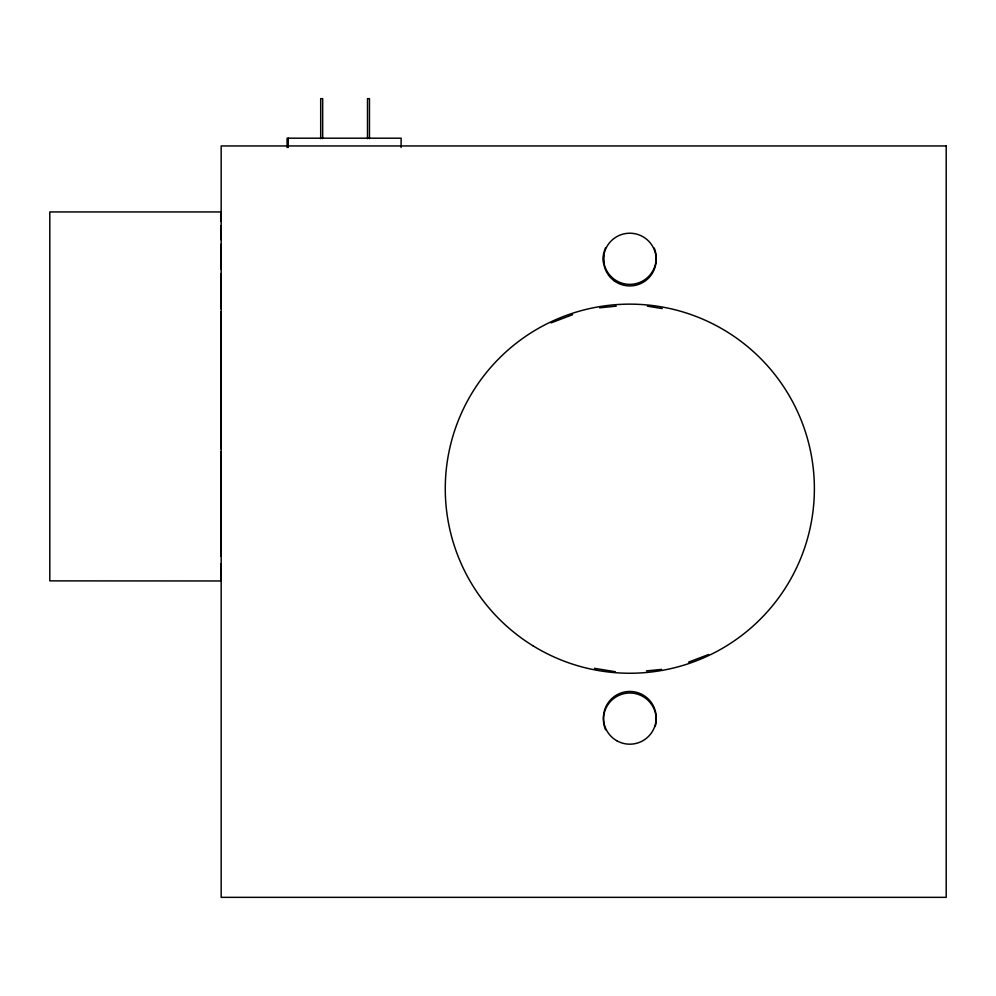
<?xml version="1.0" encoding="UTF-8"?>
<svg xmlns="http://www.w3.org/2000/svg" width="996" height="996" viewBox="0 0 996 996"><rect width="100%" height="100%" fill="white"/><g stroke="black" fill="none" stroke-linecap="round" stroke-linejoin="round"><path stroke-width="1.49" d="M220.988 563.923L220.988 580.967L49.8 580.88L49.8 211.949L220.925 211.949M220.988 556.241L220.988 536.172M220.988 530.009L220.988 497.863M220.988 493.281L220.988 451.86M220.988 448.785L220.988 311.81M220.988 308.748L220.988 273.564M220.988 268.982L220.988 244.306M220.988 239.675L220.988 225.831M220.988 221.224L220.988 211.862M221.174 547.875L221.174 488.7M221.174 422.69L221.174 370.139M551.049 322.878L572.613 314.711M688.51 662.128L708.604 654.509M599.629 307.839L616.263 306.158M646.454 670.918L661.581 669.387M647.363 306.17L662.24 308.586M594.475 668.328L615.304 671.715M603.464 253.918L603.464 263.156M401.114 147.508L401.114 138.195L287.085 138.195L287.085 147.508M369.466 138.643L369.466 98.654L367.499 98.654L367.499 138.643M322.679 138.643L322.679 98.654L320.7 98.654L320.7 138.643M288.267 138.195L288.267 147.508M656.115 256.109A26.369 26.369 0 0 1 628.949 284.358A26.369 26.369 0 0 1 603.713 254.378M603.937 253.021A26.369 26.369 0 0 1 605.531 247.743M654.248 248.079A26.369 26.369 0 0 1 655.99 254.739M656.015 722.436A26.369 26.369 0 0 1 655.206 726.507M605.618 729.831A26.369 26.369 0 0 1 603.974 724.565M603.738 723.221A26.369 26.369 0 0 1 628.75 693.042A26.369 26.369 0 0 1 656.14 721.067M946.2 145.951L221.174 145.951L221.174 897.346L946.2 897.346L946.2 145.951M532.748 645.657A184.559 184.559 0 0 0 814.292 494.277A184.559 184.559 0 0 0 542.434 326.14A184.559 184.559 0 0 0 532.748 645.657M614.059 280.71A26.369 26.369 0 0 0 656.003 262.645A26.369 26.369 0 0 0 619.4 235.355A26.369 26.369 0 0 0 614.059 280.71M616.636 740.651A26.369 26.369 0 0 0 656.19 717.817A26.369 26.369 0 0 0 616.636 694.984A26.369 26.369 0 0 0 616.636 740.651"/></g></svg>
